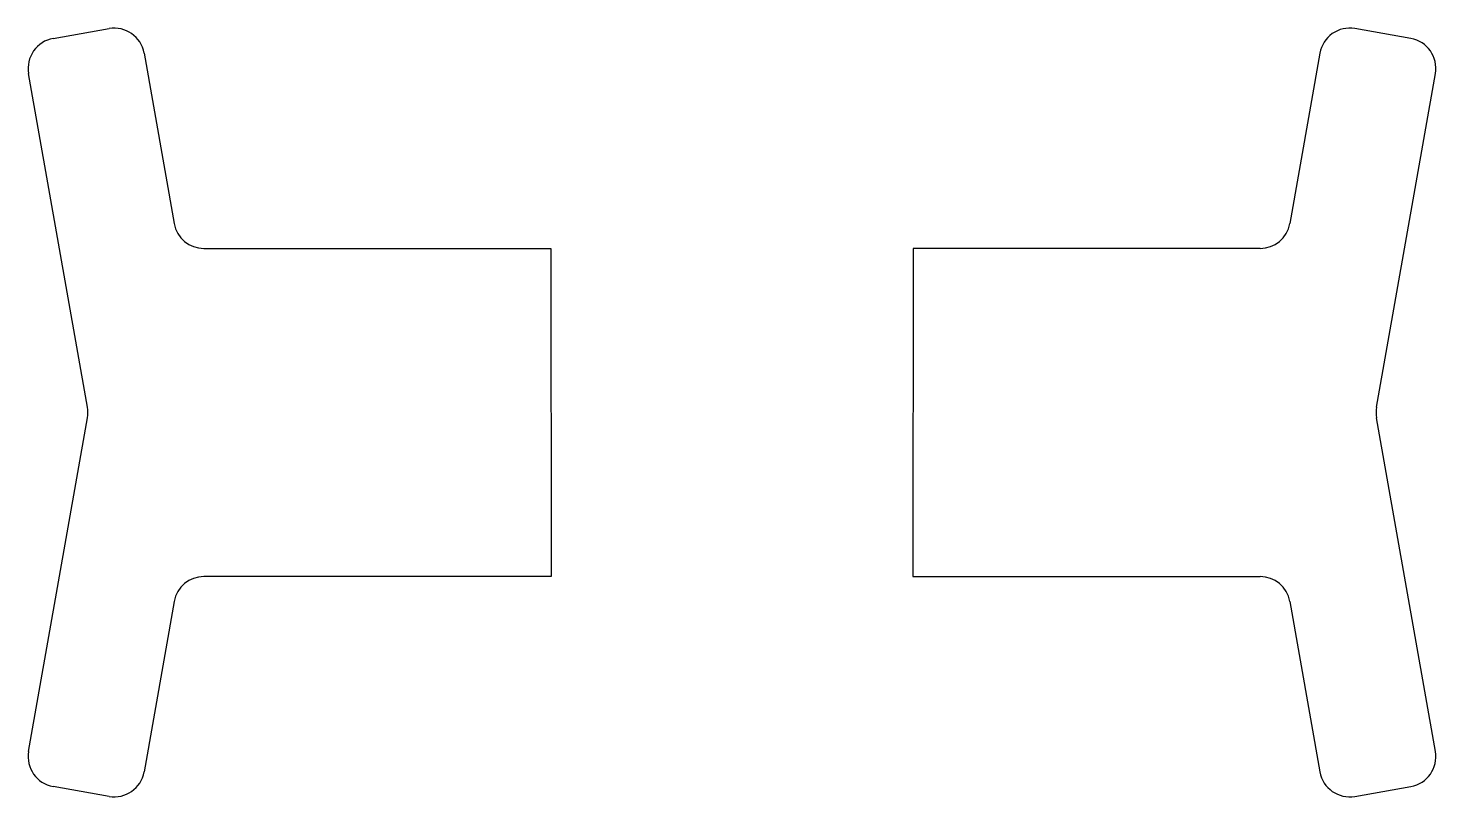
# Model space of a CAD drawing. Header units: inches. Extents: x 0 to 117, y 0 to 64.
import ezdxf

# ---------------------------------------------------------------- set-up
doc = ezdxf.new("R2010")
doc.units = ezdxf.units.IN
doc.header["$MEASUREMENT"] = 0
doc.layers.get('0').update_dxf_attribs({"color": 254, "true_color": 0xc2ced6})

msp = doc.modelspace()

# ---------------------------------------------------------------- linework, layer by layer
for p, q in [((2.07, 62.89), (6.72, 63.71)), ((114.69, 62.89), (110.03, 63.71)), ((9.62, 61.69), (12.11, 47.54)), ((107.14, 61.69), (104.64, 47.54)), ((4.92, 32.31), (0.04, 60)), ((111.83, 32.31), (116.72, 60)), ((14.57, 45.48), (43.36, 45.48)), ((43.36, 45.48), (43.38, 18.27)), ((73.39, 45.48), (73.38, 18.27)), ((102.18, 45.48), (73.39, 45.48)), ((0.04, 3.75), (4.92, 31.44)), ((116.72, 3.75), (111.83, 31.44)), ((43.38, 18.27), (14.57, 18.27)), ((73.38, 18.27), (102.18, 18.27)), ((12.11, 16.21), (9.62, 2.07)), ((104.64, 16.21), (107.14, 2.07)), ((6.72, 0.04), (2.07, 0.86)), ((110.03, 0.04), (114.69, 0.86))]:
    msp.add_line(p, q)
for centre, start, end in [((7.15, 61.25), 10, 100), ((109.6, 61.25), 80, 170), ((2.5, 60.43), 100, 190), ((114.25, 60.43), 350, 80), ((14.57, 47.98), 190, 270), ((102.18, 47.98), 270, 350), ((2.46, 31.88), 350, 10), ((114.3, 31.88), 170, 190), ((14.57, 15.77), 90, 170), ((102.18, 15.77), 10, 90), ((2.5, 3.32), 170, 260), ((114.25, 3.32), 280, 10), ((7.15, 2.5), 260, 350), ((109.6, 2.5), 190, 280)]:
    msp.add_arc(centre, 2.5, start, end)

doc.saveas('drawing.dxf')
